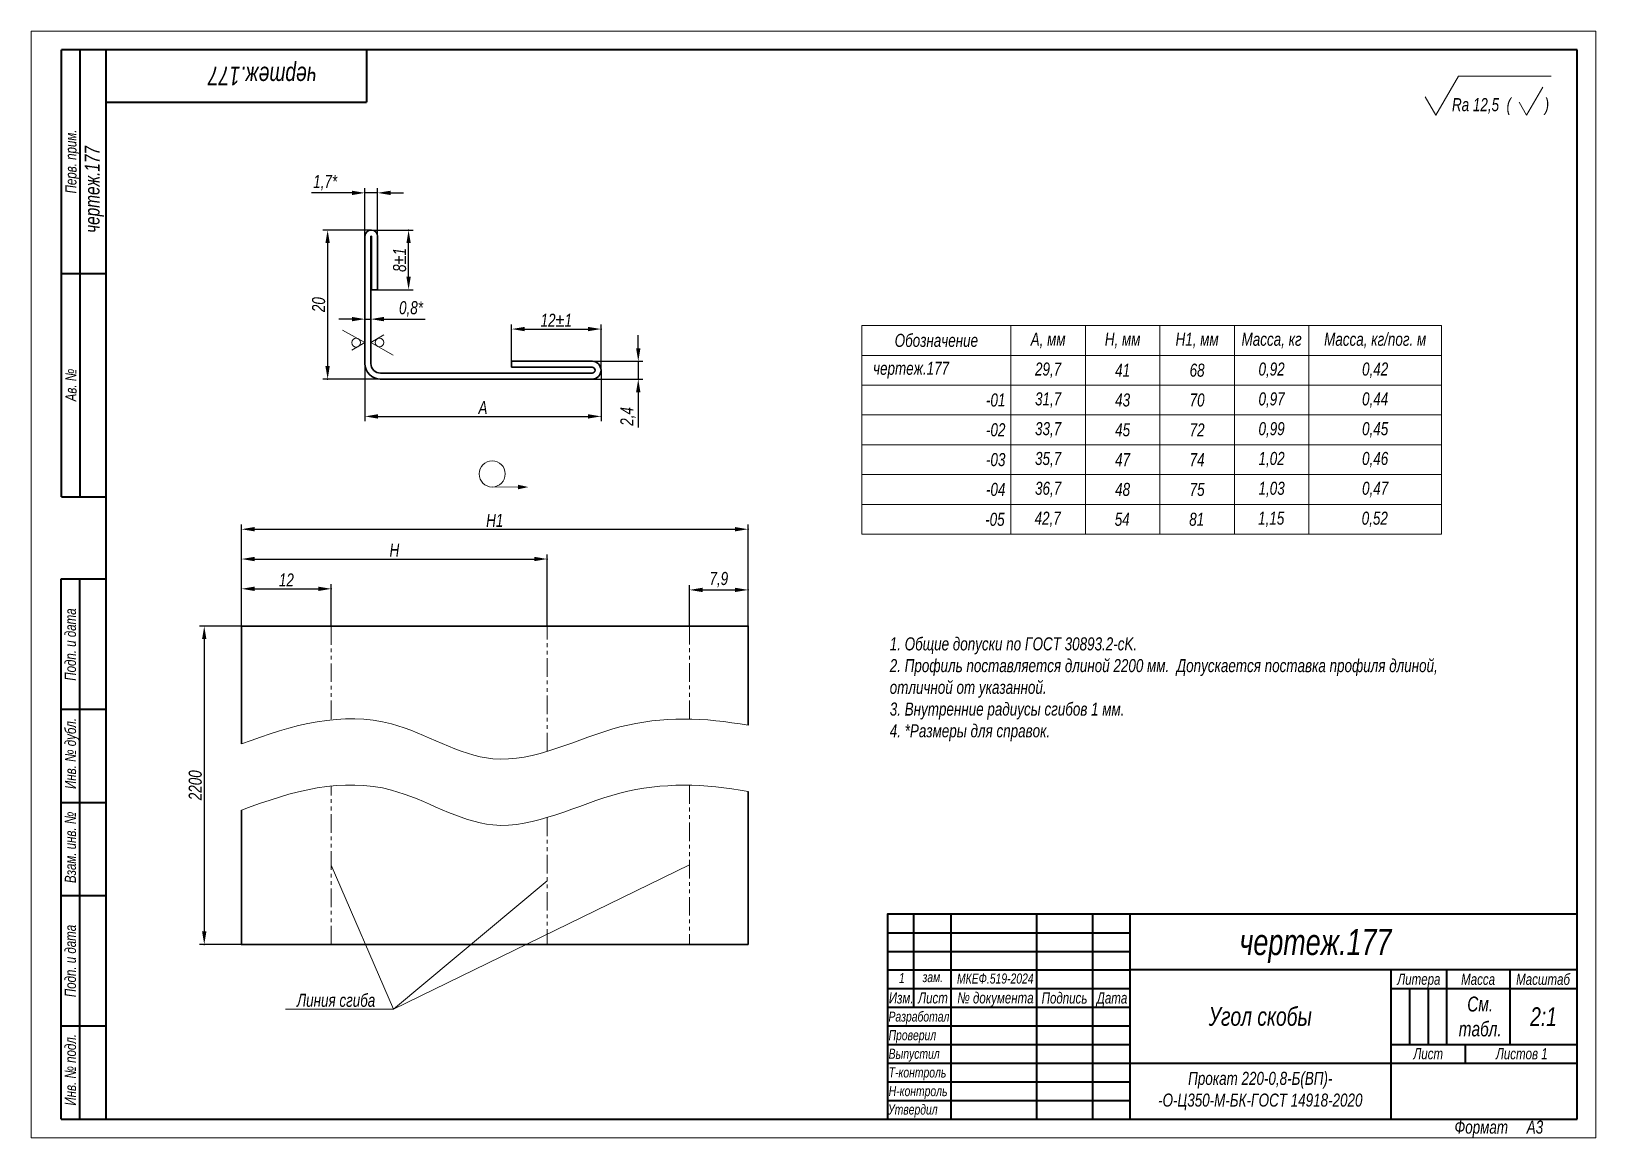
# Model space of a CAD drawing. Header units: millimetres. Extents: x 4026 to 18224, y 1060 to 2042.
# Drawn here: x 4025.6 to 4445.6, y 1060.3 to 1357.3 of the extents above; entities outside this region: 3.
import ezdxf

# ---------------------------------------------------------------- set-up
doc = ezdxf.new("R2010")
doc.units = ezdxf.units.MM
doc.linetypes.add('LT_03', pattern=[20, 10, -2, 2, -2, 2, -2])
doc.layers.add('Layer_01', color=7, linetype='Continuous', plot=False)
for name, color, linetype, lineweight in [('Layer_02', 5, 'Continuous', 13), ('Layer_03', 1, 'Continuous', 15), ('Layer_04', 5, 'Continuous', 13), ('Layer_06', 5, 'LT_03', 15), ('Layer_07', 7, 'Continuous', 35), ('Layer_08', 6, 'Continuous', 13), ('Layer_09', 7, 'Continuous', 40)]:
    doc.layers.add(name, color=color, linetype=linetype, lineweight=lineweight)
doc.styles.add('Style_01', font='ARIALNI.TTF', dxfattribs={"width": 0.9, "height": 3.5})
doc.dimstyles.new('DimStyle_01', dxfattribs={"dimtxt": 3.5, "dimasz": 3.5, "dimexe": 1.25, "dimexo": 0, "dimtad": 1, "dimdec": 1, "dimlfac": 0.5, "dimtxsty": 'Style_01', "dimcen": 2.5, "dimazin": 3, "dimtfac": 1, "dimtdec": 1, "dimtmove": 0, "dimatfit": 3})

# ---------------------------------------------------------------- blocks, each defined once
blk = doc.blocks.new('*D4')
at = {"layer": 'Layer_01', "color": 0}
for p in [(4106.15, 1207.63), (4082.04, 1197.63), (4106.15, 1197.63)]:
    blk.add_point(p, dxfattribs=at)
at = {"layer": 'Layer_03', "color": 0, "lineweight": -2}
for p, q in [((4082.04, 1197.63), (4082.04, 1208.88)), ((4085.54, 1207.63), (4102.65, 1207.63)), ((4106.15, 1197.63), (4106.15, 1208.88))]:
    blk.add_line(p, q, dxfattribs=at)
at = {"layer": 'Layer_03', "color": 0}
for points in [[(4085.54, 1208.22), (4085.54, 1207.05), (4082.04, 1207.63)], [(4102.65, 1208.22), (4102.65, 1207.05), (4106.15, 1207.63)]]:
    blk.add_solid(points, dxfattribs=at)
at = {"layer": 'Layer_03', "color": 0, "insert": (4094.09, 1210.01), "char_height": 3.5, "attachment_point": 5, "style": 'Style_01'}
blk.add_mtext('12', dxfattribs=at)
blk = doc.blocks.new('*D5')
at = {"layer": 'Layer_01', "color": 0}
for p in [(4164.13, 1215.63), (4082.04, 1197.63), (4164.13, 1197.63)]:
    blk.add_point(p, dxfattribs=at)
at = {"layer": 'Layer_03', "color": 0, "lineweight": -2}
for p, q in [((4082.04, 1197.63), (4082.04, 1216.88)), ((4085.54, 1215.63), (4160.63, 1215.63)), ((4164.13, 1197.63), (4164.13, 1216.88))]:
    blk.add_line(p, q, dxfattribs=at)
at = {"layer": 'Layer_03', "color": 0}
for points in [[(4085.54, 1216.22), (4085.54, 1215.05), (4082.04, 1215.63)], [(4160.63, 1216.22), (4160.63, 1215.05), (4164.13, 1215.63)]]:
    blk.add_solid(points, dxfattribs=at)
at = {"layer": 'Layer_03', "color": 0, "insert": (4123.09, 1218.01), "char_height": 3.5, "attachment_point": 5, "style": 'Style_01'}
blk.add_mtext('H', dxfattribs=at)
blk = doc.blocks.new('*D6')
at = {"layer": 'Layer_01', "color": 0}
for p in [(4218.03, 1223.63), (4082.04, 1197.63), (4218.03, 1197.63)]:
    blk.add_point(p, dxfattribs=at)
at = {"layer": 'Layer_03', "color": 0, "lineweight": -2}
for p, q in [((4082.04, 1197.63), (4082.04, 1224.88)), ((4085.54, 1223.63), (4214.53, 1223.63)), ((4218.03, 1197.63), (4218.03, 1224.88))]:
    blk.add_line(p, q, dxfattribs=at)
at = {"layer": 'Layer_03', "color": 0}
for points in [[(4085.54, 1224.22), (4085.54, 1223.05), (4082.04, 1223.63)], [(4214.53, 1224.22), (4214.53, 1223.05), (4218.03, 1223.63)]]:
    blk.add_solid(points, dxfattribs=at)
at = {"layer": 'Layer_03', "color": 0, "insert": (4150.03, 1226.01), "char_height": 3.5, "attachment_point": 5, "style": 'Style_01'}
blk.add_mtext('H1', dxfattribs=at)
blk = doc.blocks.new('*D7')
at = {"layer": 'Layer_01', "color": 0}
for p in [(4082.04, 1197.63), (4072.04, 1112.17), (4082.04, 1112.17)]:
    blk.add_point(p, dxfattribs=at)
at = {"layer": 'Layer_03', "color": 0, "lineweight": -2}
for p, q in [((4082.04, 1197.63), (4070.79, 1197.63)), ((4072.04, 1194.13), (4072.04, 1115.67)), ((4082.04, 1112.17), (4070.79, 1112.17))]:
    blk.add_line(p, q, dxfattribs=at)
at = {"layer": 'Layer_03', "color": 0}
for points in [[(4071.45, 1194.13), (4072.62, 1194.13), (4072.04, 1197.63)], [(4071.45, 1115.67), (4072.62, 1115.67), (4072.04, 1112.17)]]:
    blk.add_solid(points, dxfattribs=at)
at = {"layer": 'Layer_03', "color": 0, "insert": (4069.63, 1154.9), "char_height": 3.5, "attachment_point": 5, "rotation": 90, "style": 'Style_01'}
blk.add_mtext('2200', dxfattribs=at)
blk = doc.blocks.new('*D8')
at = {"layer": 'Layer_01', "color": 0}
for p in [(4218.03, 1207.34), (4202.32, 1197.63), (4218.03, 1197.63)]:
    blk.add_point(p, dxfattribs=at)
at = {"layer": 'Layer_03', "color": 0, "lineweight": -2}
for p, q in [((4202.32, 1197.63), (4202.32, 1208.59)), ((4205.82, 1207.34), (4214.53, 1207.34)), ((4218.03, 1197.63), (4218.03, 1208.59))]:
    blk.add_line(p, q, dxfattribs=at)
at = {"layer": 'Layer_03', "color": 0}
for points in [[(4205.82, 1207.92), (4205.82, 1206.76), (4202.32, 1207.34)], [(4214.53, 1207.92), (4214.53, 1206.76), (4218.03, 1207.34)]]:
    blk.add_solid(points, dxfattribs=at)
at = {"layer": 'Layer_03', "color": 0, "insert": (4210.18, 1210.08), "char_height": 3.5, "attachment_point": 5, "style": 'Style_01'}
blk.add_mtext('7,9', dxfattribs=at)
blk = doc.blocks.new('*D9')
at = {"layer": 'Layer_01', "color": 0}
for p in [(4116.86, 1303.92), (4105.16, 1263.92), (4119.36, 1263.92)]:
    blk.add_point(p, dxfattribs=at)
at = {"layer": 'Layer_03', "color": 0, "lineweight": -2}
for p, q in [((4116.86, 1303.92), (4103.91, 1303.92)), ((4105.16, 1300.42), (4105.16, 1267.42)), ((4119.36, 1263.92), (4103.91, 1263.92))]:
    blk.add_line(p, q, dxfattribs=at)
at = {"layer": 'Layer_03', "color": 0}
for points in [[(4104.57, 1300.42), (4105.74, 1300.42), (4105.16, 1303.92)], [(4104.57, 1267.42), (4105.74, 1267.42), (4105.16, 1263.92)]]:
    blk.add_solid(points, dxfattribs=at)
at = {"layer": 'Layer_03', "color": 0, "insert": (4102.75, 1283.92), "char_height": 3.5, "attachment_point": 5, "rotation": 90, "style": 'Style_01'}
blk.add_mtext('20', dxfattribs=at)
blk = doc.blocks.new('*D10')
at = {"layer": 'Layer_01', "color": 0}
for p in [(4115.16, 1302.22), (4178.56, 1266.32), (4178.56, 1253.92)]:
    blk.add_point(p, dxfattribs=at)
at = {"layer": 'Layer_03', "color": 0, "lineweight": -2}
for p, q in [((4115.16, 1302.22), (4115.16, 1252.67)), ((4178.56, 1266.32), (4178.56, 1252.67)), ((4118.66, 1253.92), (4175.06, 1253.92))]:
    blk.add_line(p, q, dxfattribs=at)
at = {"layer": 'Layer_03', "color": 0}
for points in [[(4118.66, 1254.5), (4118.66, 1253.33), (4115.16, 1253.92)], [(4175.06, 1254.5), (4175.06, 1253.33), (4178.56, 1253.92)]]:
    blk.add_solid(points, dxfattribs=at)
at = {"layer": 'Layer_03', "color": 0, "insert": (4146.86, 1256.29), "char_height": 3.5, "attachment_point": 5, "style": 'Style_01'}
blk.add_mtext('A', dxfattribs=at)
blk = doc.blocks.new('*D11')
at = {"layer": 'Layer_01', "color": 0}
for p in [(4176.16, 1268.72), (4176.16, 1263.92), (4188.56, 1263.92)]:
    blk.add_point(p, dxfattribs=at)
at = {"layer": 'Layer_03', "color": 0, "lineweight": -2}
for p, q in [((4188.56, 1272.22), (4188.56, 1275.72)), ((4176.16, 1268.72), (4189.81, 1268.72)), ((4188.56, 1268.72), (4188.56, 1263.92)), ((4176.16, 1263.92), (4189.81, 1263.92)), ((4188.56, 1260.42), (4188.56, 1250.91))]:
    blk.add_line(p, q, dxfattribs=at)
at = {"layer": 'Layer_03', "color": 0}
for points in [[(4187.97, 1272.22), (4189.14, 1272.22), (4188.56, 1268.72)], [(4187.97, 1260.42), (4189.14, 1260.42), (4188.56, 1263.92)]]:
    blk.add_solid(points, dxfattribs=at)
at = {"layer": 'Layer_03', "color": 0, "insert": (4185.82, 1253.91), "char_height": 3.5, "attachment_point": 5, "rotation": 90, "style": 'Style_01'}
blk.add_mtext('2,4', dxfattribs=at)
blk = doc.blocks.new('*D12')
at = {"layer": 'Layer_01', "color": 0}
for p in [(4115.16, 1313.92), (4118.56, 1287.92), (4115.16, 1285.17)]:
    blk.add_point(p, dxfattribs=at)
at = {"layer": 'Layer_03', "color": 0, "lineweight": -2}
for p, q in [((4115.16, 1285.17), (4115.16, 1315.17)), ((4118.56, 1287.92), (4118.56, 1315.17)), ((4111.66, 1313.92), (4100.85, 1313.92)), ((4118.56, 1313.92), (4115.16, 1313.92)), ((4122.06, 1313.92), (4125.56, 1313.92))]:
    blk.add_line(p, q, dxfattribs=at)
at = {"layer": 'Layer_03', "color": 0}
for points in [[(4111.66, 1314.5), (4111.66, 1313.33), (4115.16, 1313.92)], [(4122.06, 1314.5), (4122.06, 1313.33), (4118.56, 1313.92)]]:
    blk.add_solid(points, dxfattribs=at)
at = {"layer": 'Layer_03', "color": 0, "insert": (4104.5, 1316.65), "char_height": 3.5, "attachment_point": 5, "style": 'Style_01'}
blk.add_mtext('1,7*', dxfattribs=at)
blk = doc.blocks.new('*D13')
at = {"layer": 'Layer_01', "color": 0}
for p in [(4115.16, 1280.03), (4115.16, 1268.12), (4116.76, 1268.12)]:
    blk.add_point(p, dxfattribs=at)
at = {"layer": 'Layer_03', "color": 0, "lineweight": -2}
for p, q in [((4115.16, 1268.12), (4115.16, 1281.28)), ((4116.76, 1268.12), (4116.76, 1281.28)), ((4111.66, 1280.03), (4108.16, 1280.03)), ((4115.16, 1280.03), (4116.76, 1280.03)), ((4120.26, 1280.03), (4131.35, 1280.03))]:
    blk.add_line(p, q, dxfattribs=at)
at = {"layer": 'Layer_03', "color": 0}
for points in [[(4111.66, 1280.62), (4111.66, 1279.45), (4115.16, 1280.03)], [(4120.26, 1280.62), (4120.26, 1279.45), (4116.76, 1280.03)]]:
    blk.add_solid(points, dxfattribs=at)
at = {"layer": 'Layer_03', "color": 0, "insert": (4127.55, 1282.77), "char_height": 3.5, "attachment_point": 5, "style": 'Style_01'}
blk.add_mtext('0,8*', dxfattribs=at)
blk = doc.blocks.new('*D14')
at = {"layer": 'Layer_01', "color": 0}
for p in [(4116.86, 1303.92), (4126.9, 1303.92), (4118.56, 1287.92)]:
    blk.add_point(p, dxfattribs=at)
at = {"layer": 'Layer_03', "color": 0, "lineweight": -2}
for p, q in [((4116.86, 1303.92), (4128.15, 1303.92)), ((4126.9, 1291.42), (4126.9, 1300.42)), ((4118.56, 1287.92), (4128.15, 1287.92))]:
    blk.add_line(p, q, dxfattribs=at)
at = {"layer": 'Layer_03', "color": 0}
for points in [[(4126.31, 1300.42), (4127.48, 1300.42), (4126.9, 1303.92)], [(4126.31, 1291.42), (4127.48, 1291.42), (4126.9, 1287.92)]]:
    blk.add_solid(points, dxfattribs=at)
at = {"layer": 'Layer_03', "color": 0, "insert": (4124.49, 1295.92), "char_height": 3.5, "attachment_point": 5, "rotation": 90, "style": 'Style_01'}
blk.add_mtext('8%%P1', dxfattribs=at)
blk = doc.blocks.new('*D15')
at = {"layer": 'Layer_01', "color": 0}
for p in [(4178.56, 1277.36), (4154.56, 1268.72), (4178.56, 1266.32)]:
    blk.add_point(p, dxfattribs=at)
at = {"layer": 'Layer_03', "color": 0, "lineweight": -2}
for p, q in [((4154.56, 1268.72), (4154.56, 1278.61)), ((4158.06, 1277.36), (4175.06, 1277.36)), ((4178.56, 1266.32), (4178.56, 1278.61))]:
    blk.add_line(p, q, dxfattribs=at)
at = {"layer": 'Layer_03', "color": 0}
for points in [[(4158.06, 1277.94), (4158.06, 1276.78), (4154.56, 1277.36)], [(4175.06, 1277.94), (4175.06, 1276.78), (4178.56, 1277.36)]]:
    blk.add_solid(points, dxfattribs=at)
at = {"layer": 'Layer_03', "color": 0, "insert": (4166.56, 1279.74), "char_height": 3.5, "attachment_point": 5, "style": 'Style_01'}
blk.add_mtext('12%%P1', dxfattribs=at)

msp = doc.modelspace()

# ---------------------------------------------------------------- linework, layer by layer
at = {"layer": 'Layer_06', "ltscale": 0.5}
for p, q in [((4106.15, 1197.63), (4106.15, 1172.46)), ((4164.13, 1164.01), (4164.13, 1197.63)), ((4202.32, 1172.67), (4202.32, 1197.63)), ((4106.15, 1112.17), (4106.15, 1154.69)), ((4202.32, 1154.9), (4202.32, 1112.17)), ((4164.13, 1146.24), (4164.13, 1112.17))]:
    msp.add_line(p, q, dxfattribs=at)
at = {"layer": 'Layer_07', "lineweight": 13, "ltscale": 0.303109}
msp.add_line((4402.67, 1334.79), (4408.73, 1345.29), dxfattribs=at)
at = {"layer": 'Layer_07', "lineweight": 13}
msp.add_line((4408.73, 1345.29), (4433.6, 1345.29), dxfattribs=at)
at = {"layer": 'Layer_07', "lineweight": 13, "ltscale": 0.216506}
msp.add_line((4427.04, 1334.79), (4431.37, 1342.29), dxfattribs=at)
at = {"layer": 'Layer_07', "lineweight": 13, "ltscale": 0.141451}
msp.add_line((4402.67, 1334.79), (4399.84, 1339.69), dxfattribs=at)
at = {"layer": 'Layer_07', "lineweight": 13, "ltscale": 0.101036}
msp.add_line((4427.04, 1334.79), (4425.02, 1338.29), dxfattribs=at)
at = {"layer": 'Layer_07'}
for p, q in [((4115.16, 1302.22), (4115.16, 1268.12)), ((4116.76, 1302.22), (4116.76, 1268.12)), ((4116.96, 1287.92), (4116.96, 1302.22)), ((4118.56, 1287.92), (4118.56, 1302.22)), ((4116.96, 1287.92), (4118.56, 1287.92)), ((4154.56, 1267.12), (4154.56, 1268.72)), ((4176.16, 1268.72), (4154.56, 1268.72)), ((4119.36, 1265.52), (4176.16, 1265.52)), ((4176.16, 1267.12), (4154.56, 1267.12)), ((4119.36, 1263.92), (4176.16, 1263.92)), ((4218.03, 1197.63), (4082.04, 1197.63)), ((4082.04, 1165.98), (4082.04, 1197.63)), ((4218.03, 1197.63), (4218.03, 1170.99)), ((4218.03, 1112.17), (4218.03, 1153.23)), ((4082.04, 1148.21), (4082.04, 1112.17)), ((4218.03, 1112.17), (4082.04, 1112.17))]:
    msp.add_line(p, q, dxfattribs=at)
for centre, radius, start, end in [((4116.86, 1302.22), 1.7, 0, 180), ((4116.86, 1302.22), 0.1, 0, 180), ((4176.16, 1266.32), 2.4, 270, 90), ((4119.36, 1268.12), 4.2, 180, 270), ((4119.36, 1268.12), 2.6, 180, 270), ((4176.16, 1266.32), 0.8, 270, 90)]:
    msp.add_arc(centre, radius, start, end, dxfattribs=at)
at = {"layer": 'Layer_08'}
for p, q in [((4025.6, 1357.29), (4025.6, 1060.29)), ((4445.6, 1357.29), (4025.6, 1357.29)), ((4445.6, 1060.29), (4445.6, 1357.29)), ((4115.16, 1273.74), (4109.19, 1277.09)), ((4248.59, 1230.3), (4248.59, 1278.3)), ((4248.59, 1278.3), (4404.2, 1278.3)), ((4248.59, 1230.3), (4248.59, 1278.3)), ((4248.59, 1230.3), (4248.59, 1278.3)), ((4248.59, 1222.3), (4248.59, 1278.3)), ((4288.59, 1230.3), (4288.59, 1278.3)), ((4288.59, 1230.3), (4288.59, 1278.3)), ((4288.59, 1230.3), (4288.59, 1278.3)), ((4288.59, 1230.3), (4288.59, 1278.3)), ((4308.59, 1230.3), (4308.59, 1278.3)), ((4308.59, 1230.3), (4308.59, 1278.3)), ((4308.59, 1230.3), (4308.59, 1278.3)), ((4308.59, 1230.3), (4308.59, 1278.3)), ((4328.59, 1230.3), (4328.59, 1278.3)), ((4328.59, 1230.3), (4328.59, 1278.3)), ((4328.59, 1230.3), (4328.59, 1278.3)), ((4328.59, 1230.3), (4328.59, 1278.3)), ((4348.59, 1230.3), (4348.59, 1278.3)), ((4348.59, 1230.3), (4348.59, 1278.3)), ((4348.59, 1230.3), (4348.59, 1278.3)), ((4348.59, 1230.3), (4348.59, 1278.3)), ((4368.59, 1230.3), (4368.59, 1278.3)), ((4368.59, 1230.3), (4368.59, 1278.3)), ((4368.59, 1230.3), (4368.59, 1278.3)), ((4368.59, 1230.3), (4368.59, 1278.3)), ((4404.2, 1230.3), (4404.2, 1278.3)), ((4404.2, 1230.3), (4404.2, 1278.3)), ((4404.2, 1230.3), (4404.2, 1278.3)), ((4404.2, 1230.3), (4404.2, 1278.3)), ((4115.16, 1273.74), (4111.67, 1271.67)), ((4116.76, 1273.74), (4120.26, 1275.78)), ((4116.76, 1273.74), (4122.72, 1270.32)), ((4248.59, 1270.3), (4404.2, 1270.3)), ((4248.59, 1262.3), (4404.2, 1262.3)), ((4248.59, 1254.3), (4404.2, 1254.3)), ((4248.59, 1246.3), (4404.2, 1246.3)), ((4149.34, 1234.97), (4156.25, 1234.96)), ((4248.59, 1238.3), (4404.2, 1238.3)), ((4248.59, 1238.3), (4404.2, 1238.3)), ((4248.59, 1238.3), (4404.2, 1238.3)), ((4248.59, 1238.3), (4404.2, 1238.3)), ((4248.59, 1230.3), (4404.2, 1230.3)), ((4288.59, 1230.3), (4288.59, 1222.3)), ((4308.59, 1230.3), (4308.59, 1222.3)), ((4328.59, 1230.3), (4328.59, 1222.3)), ((4348.59, 1230.3), (4348.59, 1222.3)), ((4368.59, 1230.3), (4368.59, 1222.3)), ((4404.2, 1230.3), (4404.2, 1222.3)), ((4248.59, 1222.3), (4404.2, 1222.3)), ((4106.15, 1133.43), (4122.87, 1094.8)), ((4202.32, 1133.54), (4122.87, 1094.8)), ((4164.13, 1129.21), (4122.87, 1094.8)), ((4093.81, 1094.8), (4122.87, 1094.8)), ((4025.6, 1060.29), (4445.6, 1060.29))]:
    msp.add_line(p, q, dxfattribs=at)
for centre, radius in [((4112.82, 1273.71), 1.17), ((4119.09, 1273.75), 1.17), ((4149.34, 1238.47), 3.51)]:
    msp.add_circle(centre, radius, dxfattribs=at)
for points in [[(4082.04, 1165.98), (4095.68, 1171.19), (4118.7, 1177.46), (4151.33, 1155.58), (4183.43, 1174), (4206.51, 1173.09), (4218.03, 1170.99)], [(4082.04, 1148.21), (4095.68, 1153.42), (4118.7, 1159.7), (4151.33, 1137.81), (4183.43, 1156.23), (4206.51, 1155.33), (4218.03, 1153.23)]]:
    msp.add_open_spline(points, degree=3, knots=[10.92402, 10.92402, 10.92402, 10.92402, 52.082859, 80.845851, 116.003788, 150.768675, 150.768675, 150.768675, 150.768675], dxfattribs=at)
msp.add_solid([(4156.25, 1234.34), (4159.07, 1234.95), (4156.25, 1235.57)], dxfattribs=at)
at = {"layer": 'Layer_09', "linetype": 'Continuous'}
for p, q in [((4440.6, 1352.29), (4033.73, 1352.29)), ((4033.73, 1232.29), (4033.73, 1352.29)), ((4038.73, 1232.29), (4038.73, 1352.29)), ((4045.6, 1352.29), (4045.6, 1065.29)), ((4115.6, 1352.29), (4115.6, 1338.29)), ((4440.6, 1065.29), (4440.6, 1352.29)), ((4045.6, 1338.29), (4115.6, 1338.29)), ((4033.73, 1292.29), (4045.6, 1292.29)), ((4033.73, 1232.29), (4045.6, 1232.29)), ((4033.6, 1065.29), (4033.6, 1210.29)), ((4033.6, 1210.29), (4045.6, 1210.29)), ((4038.6, 1065.29), (4038.6, 1210.29)), ((4033.6, 1175.29), (4045.6, 1175.29)), ((4033.6, 1150.29), (4045.6, 1150.29)), ((4033.6, 1125.29), (4045.6, 1125.29)), ((4255.48, 1115.33), (4320.52, 1115.33)), ((4255.48, 1110.32), (4320.52, 1110.32)), ((4255.48, 1105.32), (4320.52, 1105.32)), ((4395.57, 1100.32), (4395.57, 1085.31)), ((4400.58, 1100.32), (4400.58, 1085.31)), ((4033.6, 1090.29), (4045.6, 1090.29)), ((4255.48, 1090.31), (4320.52, 1090.31)), ((4255.48, 1085.31), (4320.52, 1085.31)), ((4255.48, 1080.3), (4320.52, 1080.3)), ((4255.48, 1075.3), (4320.52, 1075.3)), ((4255.48, 1070.3), (4320.52, 1070.3)), ((4033.6, 1065.29), (4045.6, 1065.29)), ((4045.6, 1065.29), (4440.6, 1065.29))]:
    msp.add_line(p, q, dxfattribs=at)
for points in [[(4440.6, 1120.33), (4255.48, 1120.33), (4255.48, 1065.29)], [(4262.48, 1120.33), (4262.48, 1095.31)], [(4272.49, 1120.33), (4272.49, 1065.29)], [(4295.51, 1120.33), (4295.51, 1065.29)], [(4310.52, 1120.33), (4310.52, 1065.29)], [(4320.52, 1120.33), (4320.52, 1065.29)], [(4440.6, 1105.32), (4320.52, 1105.32)], [(4390.57, 1105.32), (4390.57, 1065.29)], [(4405.58, 1105.32), (4405.58, 1085.31)], [(4422.59, 1105.32), (4422.59, 1085.31)], [(4422.59, 1105.32), (4422.59, 1085.31)], [(4255.48, 1100.32), (4320.52, 1100.32)], [(4390.57, 1100.32), (4440.6, 1100.32)], [(4255.48, 1095.31), (4320.52, 1095.31)], [(4390.57, 1085.31), (4440.6, 1085.31)], [(4410.58, 1085.31), (4410.58, 1080.3)], [(4320.52, 1080.3), (4440.6, 1080.3)]]:
    msp.add_lwpolyline(points, dxfattribs=at)

# ---------------------------------------------------------------- texts
at = {"layer": 'Layer_02', "char_height": 3.5, "style": 'Style_01'}
for s, insert, width, attachment_point in [('Обозначение', (4268.59, 1274.3), 40, 5), ('А, мм', (4298.59, 1274.3), 20, 5), ('Н, мм', (4318.59, 1274.3), 20, 5), ('H1, мм', (4338.59, 1274.3), 20, 5), ('Масса, кг', (4358.59, 1274.3), 20, 5), ('Масса, кг/пог. м', (4386.39, 1274.3), 35.6082, 5), ('   чертеж.177', (4248.59, 1266.3), 40, 4), ('29,7', (4298.59, 1266.3), 20, 5), ('0,92', (4358.59, 1266.3), 20, 5), ('0,42', (4386.39, 1266.3), 35.6082, 5), ('41', (4318.59, 1266.3), 20, 5), ('68', (4338.59, 1266.3), 20, 5), ('-01', (4284.52, 1258.3), 40, 5), ('31,7', (4298.59, 1258.3), 20, 5), ('43', (4318.59, 1258.3), 20, 5), ('70', (4338.59, 1258.3), 20, 5), ('0,97', (4358.59, 1258.3), 20, 5), ('0,44', (4386.39, 1258.3), 35.6082, 5), ('-02', (4284.52, 1250.3), 40, 5), ('33,7', (4298.59, 1250.3), 20, 5), ('45', (4318.59, 1250.3), 20, 5), ('72', (4338.59, 1250.3), 20, 5), ('0,99', (4358.59, 1250.3), 20, 5), ('0,45', (4386.39, 1250.3), 35.6082, 5), ('-03', (4284.52, 1242.3), 40, 5), ('35,7', (4298.59, 1242.3), 20, 5), ('47', (4318.59, 1242.3), 20, 5), ('74', (4338.59, 1242.3), 20, 5), ('1,02', (4358.59, 1242.3), 20, 5), ('0,46', (4386.39, 1242.3), 35.6082, 5), ('-04', (4284.52, 1234.3), 40, 5), ('36,7', (4298.59, 1234.3), 20, 5), ('48', (4318.59, 1234.3), 20, 5), ('75', (4338.59, 1234.3), 20, 5), ('1,03', (4358.59, 1234.3), 20, 5), ('0,47', (4386.39, 1234.3), 35.6082, 5), ('-05', (4284.3, 1226.27), 40, 5), ('42,7', (4298.48, 1226.27), 20.2175, 5), ('54', (4318.48, 1226.28), 20.2175, 5), ('81', (4338.48, 1226.28), 20.2175, 5), ('1,15', (4358.48, 1226.28), 20.2175, 5), ('0,52', (4386.29, 1226.27), 35.8258, 5)]:
    msp.add_mtext(s, dxfattribs=dict(at, insert=insert, width=width, attachment_point=attachment_point))
at = {"layer": 'Layer_03', "width": 37, "attachment_point": 5, "style": 'Style_01'}
for insert, char_height in [((17332.19, 2042.01), 3.5), ((18224.28, 2042.13), 3.5), ((17783.64, 2040.63), 6)]:
    msp.add_mtext('{\\fCalibri|b0|i0|c204;\\c0;^J', dxfattribs=dict(at, insert=insert, char_height=char_height))
at = {"layer": 'Layer_04', "linetype": 'Continuous', "style": 'Style_01', "width": 0.9}
msp.add_text('чертеж.177', height=5, rotation=180, dxfattribs=at).set_placement((4102.22, 1347.79))
for s, height, p in [('Rа 12,5  (         )', 3.5, (4407.02, 1335.85)), ('чертеж.177', 7, (4349.97, 1109.32)), ('Изм.', 3, (4255.83, 1096.32)), ('Лист', 3, (4263.71, 1096.33)), ('№ документа', 3, (4274.21, 1096.34)), ('Подпись', 3, (4296.86, 1096.31)), ('Дата', 3, (4311.65, 1096.31)), ('Разработал', 2.7, (4255.74, 1091.47)), ('Проверил', 2.7, (4255.76, 1086.47)), ('Выпустил', 2.7, (4255.77, 1081.48)), ('Т-контроль', 2.7, (4255.79, 1076.47)), ('Н-контроль', 2.7, (4255.79, 1071.46)), ('Утвердил', 2.7, (4255.62, 1066.52))]:
    msp.add_text(s, height=height, dxfattribs=at).set_placement(p)
at = {"layer": 'Layer_04', "linetype": 'Continuous', "lineweight": 25, "style": 'Style_01', "width": 0.9}
for s, height, p in [('Перв. прим.', 3, (4037.73, 1313.77)), ('чертеж.177', 4, (4043.92, 1303.19)), ('Ав. №', 3, (4037.73, 1257.96)), ('Подп. и дата', 3, (4037.6, 1182.97)), ('Инв. № дубл.', 3, (4037.61, 1153.91)), ('Взам. инв. №', 3, (4037.6, 1128.65)), ('Подп. и дата', 3, (4037.6, 1098.03)), ('Инв. № подл.', 3, (4037.6, 1068.92))]:
    msp.add_text(s, height=height, rotation=90, dxfattribs=at).set_placement(p)
for s, p in [('Литера', (4392.34, 1101.35)), ('Масса', (4409.47, 1101.32)), ('Масштаб', (4424.24, 1101.32)), ('Лист ', (4396.66, 1081.34)), ('Листов 1', (4418.82, 1081.33))]:
    msp.add_text(s, height=3, dxfattribs=at).set_placement(p)
at = {"layer": 'Layer_04', "ltscale": 0.04, "style": 'Style_01', "width": 0.9}
msp.add_text('Линия сгиба', height=3.5, dxfattribs=at).set_placement((4096.92, 1095.43))
at = {"layer": 'Layer_04', "insert": (4256.07, 1194.61), "char_height": 3.5, "attachment_point": 1, "style": 'Style_01'}
msp.add_mtext_dynamic_manual_height_columns('1. Общие допуски по ГОСТ 30893.2-сK.\\P\\pxb0.25,ql;2. Профиль поставляется длиной 2200 мм.  Допускается поставка профиля длиной, отличной от указанной.\\P3. Внутренние радиусы сгибов 1 мм.\\P4. *Размеры для справок.', width=149.6144, gutter_width=70, heights=[66.33], dxfattribs=at)
at = {"layer": 'Layer_04', "char_height": 2.7, "attachment_point": 1, "style": 'Style_01'}
for s, insert, width in [('1', (4258.56, 1104.52), 7.0047), ('зам.', (4264.88, 1104.77), 21.4145), ('МКЕФ.519-2024', (4274.13, 1104.37), 23.0153)]:
    msp.add_mtext(s, dxfattribs=dict(at, insert=insert, width=width))
at = {"layer": 'Layer_04', "linetype": 'Continuous', "attachment_point": 5, "style": 'Style_01'}
for s, insert, char_height, width in [('См.\\Pтабл.', (4414.59, 1092.81), 4, 18.012), ('Угол скобы', (4355.55, 1092.81), 5, 70.0467), ('2:1', (4431.6, 1092.81), 5, 18.012), ('Прокат 220-0,8-Б(ВП)-\\P-О-Ц350-М-БК-ГОСТ 14918-2020', (4355.55, 1072.8), 3.5, 70.0467)]:
    msp.add_mtext(s, dxfattribs=dict(at, insert=insert, char_height=char_height, width=width))
at = {"layer": 'Layer_04', "linetype": 'Continuous', "lineweight": 25, "insert": (4407.7, 1064.89), "char_height": 3.5, "width": 32.9515, "attachment_point": 1, "style": 'Style_01'}
msp.add_mtext('Формат     А3', dxfattribs=at)

# ---------------------------------------------------------------- dimensions: what is measured, and where the dimension line sits
at = {"layer": 'Layer_03'}
for base, p1, p2, text, picture, middle in [((4115.16, 1313.92), (4118.56, 1287.92), (4115.16, 1285.17), '<>*', '*D12', (4104.5, 1316.65)), ((4178.56, 1253.92), (4115.16, 1302.22), (4178.56, 1266.32), 'A', '*D10', (4146.86, 1256.29)), ((4178.56, 1277.36), (4154.56, 1268.72), (4178.56, 1266.32), '<>%%P1', '*D15', (4166.56, 1279.74)), ((4218.03, 1223.63), (4082.04, 1197.63), (4218.03, 1197.63), 'H1', '*D6', (4150.03, 1226.01)), ((4164.13, 1215.63), (4082.04, 1197.63), (4164.13, 1197.63), 'H', '*D5', (4123.09, 1218.01)), ((4106.15, 1207.63), (4082.04, 1197.63), (4106.15, 1197.63), '12', '*D4', (4094.09, 1210.01))]:
    dim = msp.add_linear_dim(base=base, p1=p1, p2=p2, text=text, dimstyle='DimStyle_01', dxfattribs=at)
    dim.commit()
    dim.dimension.update_dxf_attribs({"geometry": picture, "text_midpoint": middle})
for base, p1, p2, picture, middle in [((4105.16, 1263.92), (4116.86, 1303.92), (4119.36, 1263.92), '*D9', (4102.75, 1283.92)), ((4188.56, 1263.92), (4176.16, 1268.72), (4176.16, 1263.92), '*D11', (4185.82, 1253.91))]:
    dim = msp.add_linear_dim(base=base, p1=p1, p2=p2, angle=90, dimstyle='DimStyle_01', dxfattribs=at)
    dim.commit()
    dim.dimension.update_dxf_attribs({"geometry": picture, "text_midpoint": middle})
for base, p1, p2, text, picture, middle in [((4126.9, 1303.92), (4118.56, 1287.92), (4116.86, 1303.92), '<>%%P1', '*D14', (4124.49, 1295.92)), ((4072.04, 1112.17), (4082.04, 1197.63), (4082.04, 1112.17), '2200', '*D7', (4069.63, 1154.9))]:
    dim = msp.add_linear_dim(base=base, p1=p1, p2=p2, angle=90, text=text, dimstyle='DimStyle_01', dxfattribs=at)
    dim.commit()
    dim.dimension.update_dxf_attribs({"geometry": picture, "text_midpoint": middle})
dim = msp.add_linear_dim(base=(4115.16, 1280.03), p1=(4116.76, 1268.12), p2=(4115.16, 1268.12), text='<>*', dimstyle='DimStyle_01', dxfattribs=at)
dim.commit()
dim.dimension.update_dxf_attribs({"geometry": '*D13', "text_midpoint": (4127.55, 1280.03), "dimtype": 160})
dim = msp.add_linear_dim(base=(4218.03, 1207.34), p1=(4202.32, 1197.63), p2=(4218.03, 1197.63), dimstyle='DimStyle_01', dxfattribs=at)
dim.commit()
dim.dimension.update_dxf_attribs({"geometry": '*D8', "text_midpoint": (4210.18, 1210.08)})

doc.saveas('drawing.dxf')
